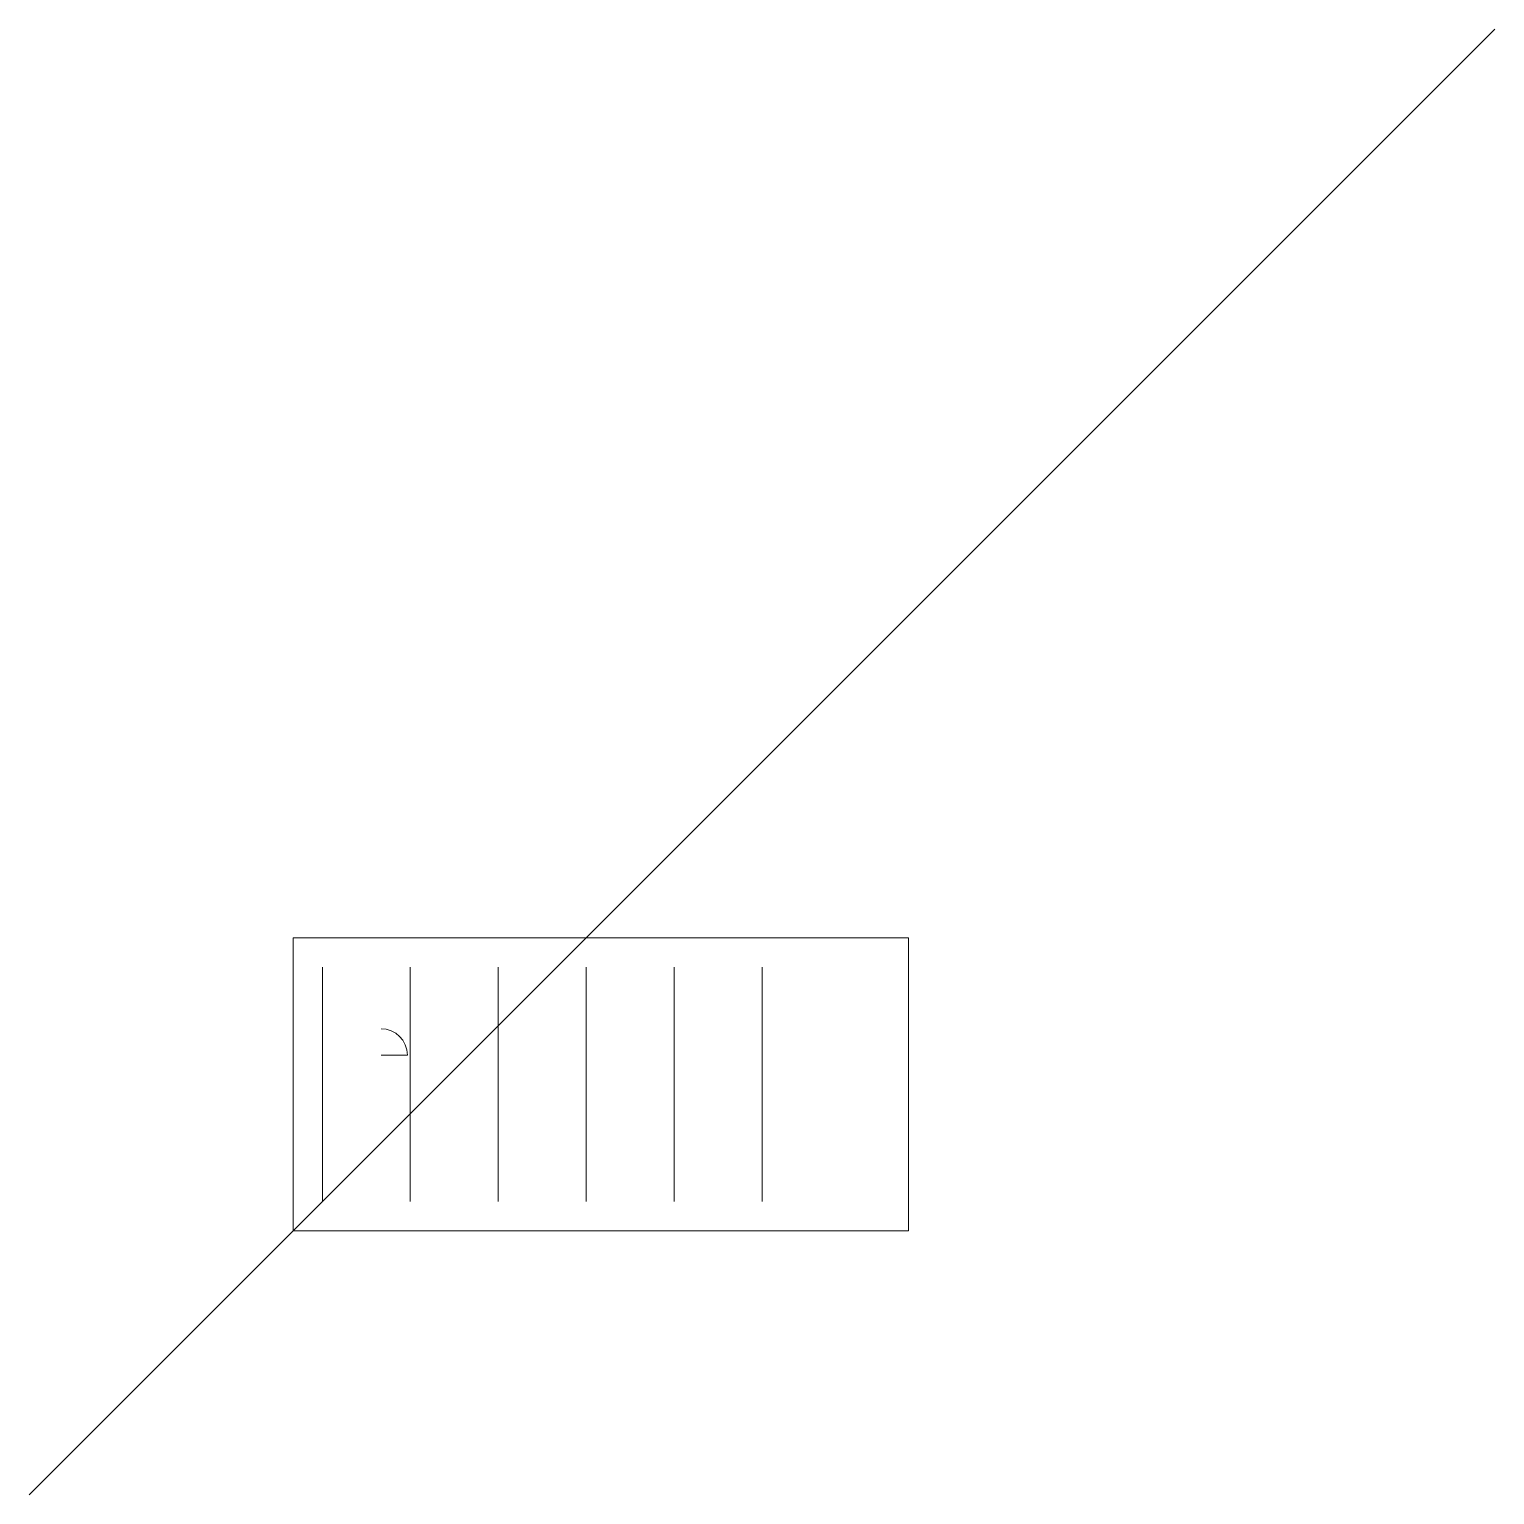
# Model space of a CAD drawing. Header units: metres. Extents: x 0 to 500, y 0 to 500.
import ezdxf

# ---------------------------------------------------------------- set-up
doc = ezdxf.new("R2010")
doc.units = ezdxf.units.M
doc.layers.get('0').update_dxf_attribs({"lineweight": 0, "plot": 0})
doc.layers.add('R-OFF', color=3, linetype='Continuous', lineweight=0, plot=False)
doc.layers.add('R-WALL', color=7, linetype='Continuous', lineweight=0, plot=False)

# ---------------------------------------------------------------- blocks, each defined once
blk = doc.blocks.new('DOOR')
blk.add_line((0, 0), (9, 0))
blk.add_arc((0, 0), 9, 0, 90)

msp = doc.modelspace()

# ---------------------------------------------------------------- linework, layer by layer
at = {"layer": 'R-OFF'}
msp.add_line((0, 0), (500, 500), dxfattribs=at)
at = {"layer": 'R-WALL'}
for p, q in [((100, 100), (100, 180)), ((130, 100), (130, 180)), ((160, 100), (160, 180)), ((190, 100), (190, 180)), ((220, 100), (220, 180)), ((250, 100), (250, 180))]:
    msp.add_line(p, q, dxfattribs=at)
msp.add_lwpolyline([(90, 90), (300, 90), (300, 190), (90, 190)], close=True, dxfattribs=at)

# ---------------------------------------------------------------- block references
msp.add_blockref('DOOR', (120, 150))

doc.saveas('drawing.dxf')
